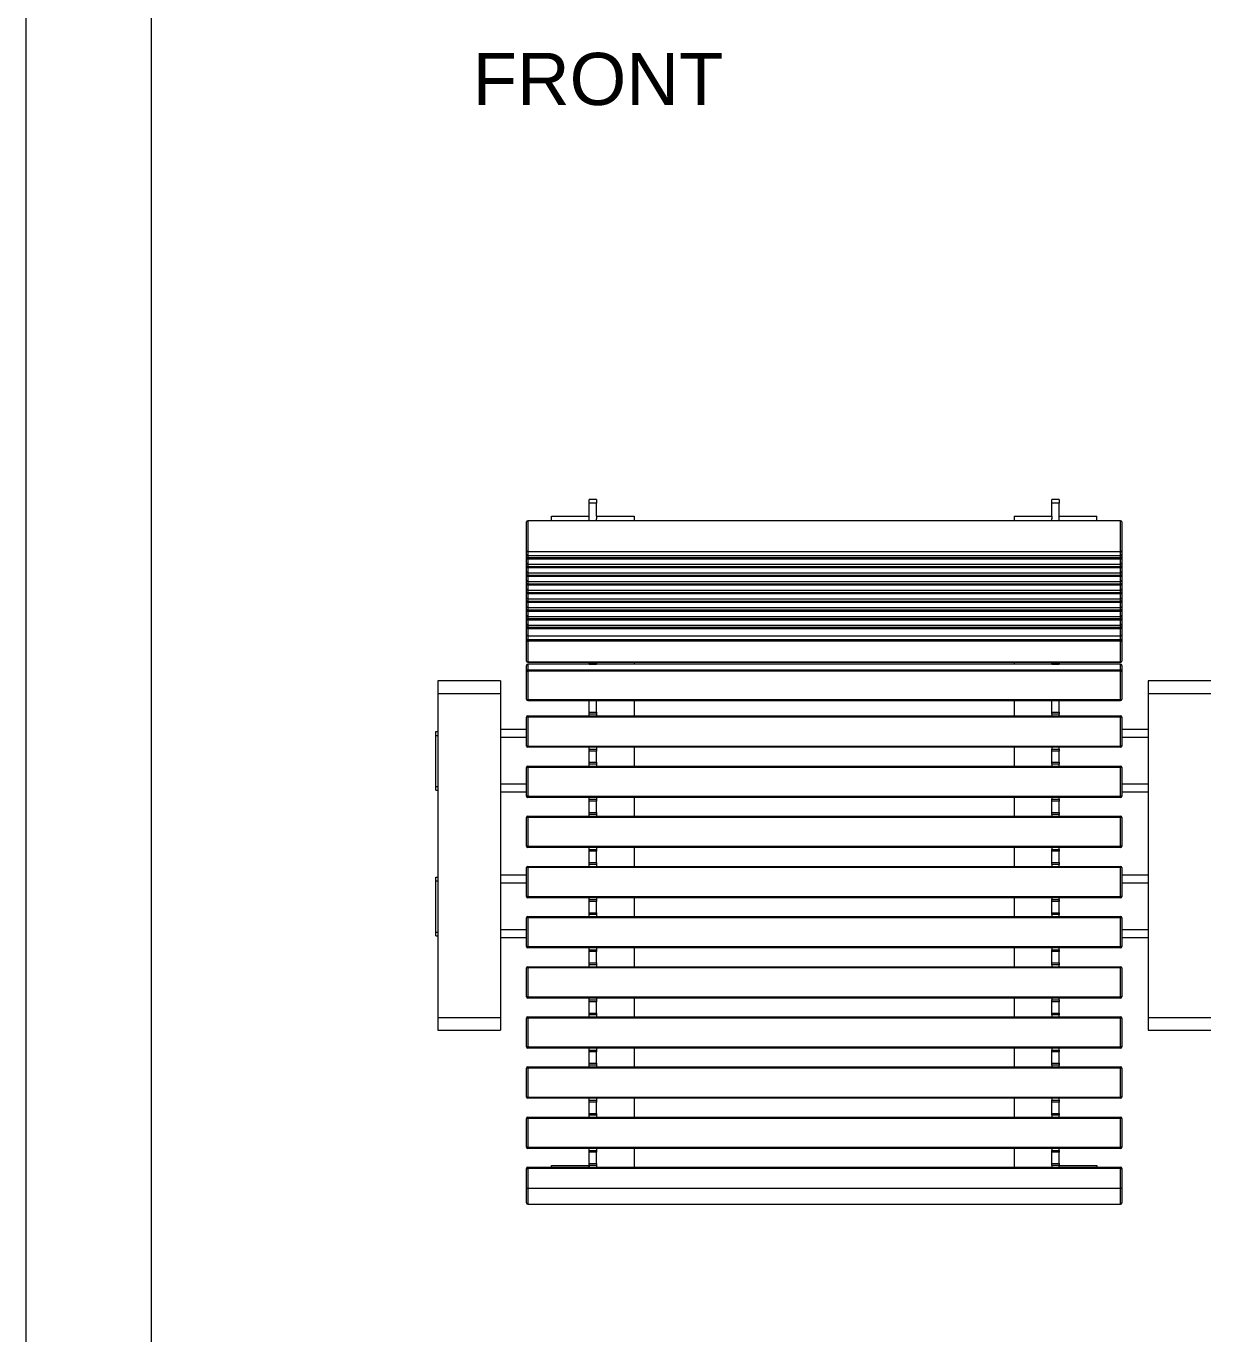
# Model space of a CAD drawing. Header units: millimetres. Extents: x 2717 to 8657, y -3129 to 1071.
# Drawn here: x 2717 to 3662, y -997 to 46 of the extents above; entities that cross this region are included whole.
import ezdxf

# ---------------------------------------------------------------- set-up
doc = ezdxf.new("R2010")
doc.units = ezdxf.units.MM
doc.layers.add('tabelka', color=155, linetype='Continuous')
doc.layers.add('WYMIAR', color=96, linetype='Continuous')

# ---------------------------------------------------------------- blocks, each defined once
blk = doc.blocks.new('rzut')
at = {"color": 7, "linetype": 'Continuous', "lineweight": 15}
for p, q in [((-4852.8, 739.6), (-4858.8, 739.6)), ((-4858.8, 736.6), (-4858.8, 739.6)), ((-4852.8, 736.6), (-4858.8, 736.6)), ((-4858.8, 726.3), (-4858.8, 736.6)), ((-4852.8, 739.6), (-4852.8, 736.6)), ((-4852.8, 726.3), (-4852.8, 736.6)), ((-4483.8, 739.6), (-4489.8, 739.6)), ((-4489.8, 736.6), (-4489.8, 739.6)), ((-4483.8, 736.6), (-4489.8, 736.6)), ((-4489.8, 726.3), (-4489.8, 736.6)), ((-4483.8, 739.6), (-4483.8, 736.6)), ((-4483.8, 726.3), (-4483.8, 736.6)), ((-4908.8, 698.7), (-4908.8, 721.6)), ((-4434.8, 722.6), (-4907.8, 722.6)), ((-4907.8, 722.6), (-4907.8, 697.7)), ((-4888.8, 722.6), (-4888.8, 726.3)), ((-4888.8, 726.3), (-4858.8, 726.3)), ((-4858.8, 722.6), (-4858.8, 726.3)), ((-4852.8, 726.3), (-4822.8, 726.3)), ((-4852.8, 726.3), (-4852.8, 724.2)), ((-4852.8, 722.6), (-4852.8, 724.2)), ((-4822.8, 726.3), (-4822.8, 722.6)), ((-4519.8, 726.3), (-4489.8, 726.3)), ((-4519.8, 726.3), (-4519.8, 722.6)), ((-4489.8, 726.3), (-4489.8, 724.2)), ((-4489.8, 722.6), (-4489.8, 724.2)), ((-4483.8, 724.2), (-4483.8, 726.3)), ((-4483.8, 726.3), (-4453.8, 726.3)), ((-4483.8, 722.6), (-4483.8, 724.2)), ((-4453.8, 722.6), (-4453.8, 726.3)), ((-4434.8, 697.7), (-4434.8, 722.6)), ((-4433.8, 721.6), (-4433.8, 698.7)), ((-4908.8, 695.9), (-4908.8, 698.7)), ((-4908.8, 693), (-4908.8, 695.9)), ((-4908.8, 689), (-4908.8, 693)), ((-4908.8, 686), (-4908.8, 689)), ((-4434.8, 697.7), (-4907.8, 697.7)), ((-4907.8, 697.7), (-4907.8, 695)), ((-4907.8, 695), (-4434.8, 695)), ((-4907.8, 695), (-4907.8, 694.9)), ((-4907.8, 694.9), (-4434.8, 694.9)), ((-4907.8, 694.9), (-4907.8, 693.2)), ((-4907.8, 693.2), (-4907.8, 692)), ((-4907.8, 693.2), (-4434.8, 693.2)), ((-4434.8, 692), (-4907.8, 692)), ((-4907.8, 692), (-4907.8, 688)), ((-4434.8, 695), (-4434.8, 697.7)), ((-4434.8, 694.9), (-4434.8, 695)), ((-4434.8, 693.2), (-4434.8, 694.9)), ((-4434.8, 692), (-4434.8, 693.2)), ((-4434.8, 688), (-4434.8, 692)), ((-4433.8, 698.7), (-4433.8, 695.9)), ((-4433.8, 695.9), (-4433.8, 693)), ((-4433.8, 693), (-4433.8, 689)), ((-4433.8, 689), (-4433.8, 686)), ((-4908.8, 682.1), (-4908.8, 686)), ((-4908.8, 679.1), (-4908.8, 682.1)), ((-4908.8, 675.1), (-4908.8, 679.1)), ((-4907.8, 688), (-4434.8, 688)), ((-4907.8, 688), (-4434.8, 688)), ((-4907.8, 688), (-4907.8, 688)), ((-4907.8, 688), (-4907.8, 686.2)), ((-4907.8, 686.2), (-4907.8, 685.1)), ((-4907.8, 686.2), (-4434.8, 686.2)), ((-4434.8, 685.1), (-4907.8, 685.1)), ((-4907.8, 685.1), (-4907.8, 681.1)), ((-4907.8, 681.1), (-4434.8, 681.1)), ((-4907.8, 681.1), (-4434.8, 681.1)), ((-4907.8, 681.1), (-4907.8, 679.3)), ((-4907.8, 681.1), (-4907.8, 681.1)), ((-4907.8, 679.3), (-4907.8, 678.1)), ((-4907.8, 679.3), (-4434.8, 679.3)), ((-4434.8, 678.1), (-4907.8, 678.1)), ((-4907.8, 678.1), (-4907.8, 674.1)), ((-4434.8, 688), (-4434.8, 688)), ((-4434.8, 686.2), (-4434.8, 688)), ((-4434.8, 685.1), (-4434.8, 686.2)), ((-4434.8, 681.1), (-4434.8, 685.1)), ((-4434.8, 679.3), (-4434.8, 681.1)), ((-4434.8, 681.1), (-4434.8, 681.1)), ((-4434.8, 678.1), (-4434.8, 679.3)), ((-4434.8, 674.1), (-4434.8, 678.1)), ((-4433.8, 686), (-4433.8, 682.1)), ((-4433.8, 682.1), (-4433.8, 679.1)), ((-4433.8, 679.1), (-4433.8, 675.1)), ((-4908.8, 672.2), (-4908.8, 675.1)), ((-4908.8, 668.2), (-4908.8, 672.2)), ((-4908.8, 665.2), (-4908.8, 668.2)), ((-4907.8, 674.1), (-4434.8, 674.1)), ((-4907.8, 674.1), (-4434.8, 674.1)), ((-4907.8, 674.1), (-4907.8, 672.3)), ((-4907.8, 674.1), (-4907.8, 674.1)), ((-4907.8, 672.3), (-4907.8, 671.2)), ((-4907.8, 672.3), (-4434.8, 672.3)), ((-4434.8, 671.2), (-4907.8, 671.2)), ((-4907.8, 671.2), (-4907.8, 667.2)), ((-4434.8, 672.3), (-4434.8, 674.1)), ((-4434.8, 674.1), (-4434.8, 674.1)), ((-4434.8, 671.2), (-4434.8, 672.3)), ((-4434.8, 667.2), (-4434.8, 671.2)), ((-4433.8, 675.1), (-4433.8, 672.2)), ((-4433.8, 672.2), (-4433.8, 668.2)), ((-4433.8, 668.2), (-4433.8, 665.2)), ((-4908.8, 661.2), (-4908.8, 665.2)), ((-4908.8, 658.3), (-4908.8, 661.2)), ((-4908.8, 654.3), (-4908.8, 658.3)), ((-4907.8, 667.2), (-4434.8, 667.2)), ((-4907.8, 667.2), (-4434.8, 667.2)), ((-4907.8, 667.2), (-4907.8, 667.2)), ((-4907.8, 667.2), (-4907.8, 665.4)), ((-4907.8, 665.4), (-4907.8, 664.2)), ((-4907.8, 665.4), (-4434.8, 665.4)), ((-4434.8, 664.2), (-4907.8, 664.2)), ((-4907.8, 664.2), (-4907.8, 660.2)), ((-4907.8, 660.2), (-4434.8, 660.2)), ((-4907.8, 660.2), (-4434.8, 660.2)), ((-4907.8, 660.2), (-4907.8, 660.2)), ((-4907.8, 660.2), (-4907.8, 658.4)), ((-4907.8, 658.4), (-4907.8, 657.3)), ((-4907.8, 658.4), (-4434.8, 658.4)), ((-4434.8, 657.3), (-4907.8, 657.3)), ((-4907.8, 657.3), (-4907.8, 653.3)), ((-4434.8, 667.2), (-4434.8, 667.2)), ((-4434.8, 665.4), (-4434.8, 667.2)), ((-4434.8, 664.2), (-4434.8, 665.4)), ((-4434.8, 660.2), (-4434.8, 664.2)), ((-4434.8, 660.2), (-4434.8, 660.2)), ((-4434.8, 658.4), (-4434.8, 660.2)), ((-4434.8, 657.3), (-4434.8, 658.4)), ((-4434.8, 653.3), (-4434.8, 657.3)), ((-4433.8, 665.2), (-4433.8, 661.2)), ((-4433.8, 661.2), (-4433.8, 658.3)), ((-4433.8, 658.3), (-4433.8, 654.3)), ((-4908.8, 651.3), (-4908.8, 654.3)), ((-4908.8, 647.3), (-4908.8, 651.3)), ((-4908.8, 644.4), (-4908.8, 647.3)), ((-4907.8, 653.3), (-4434.8, 653.3)), ((-4907.8, 653.3), (-4434.8, 653.3)), ((-4907.8, 653.3), (-4907.8, 651.5)), ((-4907.8, 653.3), (-4907.8, 653.3)), ((-4907.8, 651.5), (-4907.8, 650.3)), ((-4907.8, 651.5), (-4434.8, 651.5)), ((-4434.8, 650.3), (-4907.8, 650.3)), ((-4907.8, 650.3), (-4907.8, 646.3)), ((-4434.8, 651.5), (-4434.8, 653.3)), ((-4434.8, 653.3), (-4434.8, 653.3)), ((-4434.8, 650.3), (-4434.8, 651.5)), ((-4434.8, 646.3), (-4434.8, 650.3)), ((-4433.8, 654.3), (-4433.8, 651.3)), ((-4433.8, 651.3), (-4433.8, 647.3)), ((-4433.8, 647.3), (-4433.8, 644.4)), ((-4908.8, 640.4), (-4908.8, 644.4)), ((-4908.8, 637.5), (-4908.8, 640.4)), ((-4908.8, 631.7), (-4908.8, 637.5)), ((-4907.8, 646.3), (-4434.8, 646.3)), ((-4907.8, 646.3), (-4434.8, 646.3)), ((-4907.8, 646.3), (-4907.8, 644.5)), ((-4907.8, 646.3), (-4907.8, 646.3)), ((-4907.8, 644.5), (-4907.8, 643.4)), ((-4907.8, 644.5), (-4434.8, 644.5)), ((-4434.8, 643.4), (-4907.8, 643.4)), ((-4907.8, 643.4), (-4907.8, 639.4)), ((-4907.8, 639.4), (-4434.8, 639.4)), ((-4907.8, 639.4), (-4434.8, 639.4)), ((-4907.8, 639.4), (-4907.8, 639.4)), ((-4907.8, 639.4), (-4907.8, 637.8)), ((-4907.8, 637.8), (-4907.8, 636.5)), ((-4907.8, 637.8), (-4434.8, 637.8)), ((-4434.8, 636.5), (-4907.8, 636.5)), ((-4907.8, 636.5), (-4907.8, 630.8)), ((-4434.8, 644.5), (-4434.8, 646.3)), ((-4434.8, 646.3), (-4434.8, 646.3)), ((-4434.8, 643.4), (-4434.8, 644.5)), ((-4434.8, 639.4), (-4434.8, 643.4)), ((-4434.8, 639.4), (-4434.8, 639.4)), ((-4434.8, 637.8), (-4434.8, 639.4)), ((-4434.8, 636.5), (-4434.8, 637.8)), ((-4434.8, 630.8), (-4434.8, 636.5)), ((-4433.8, 644.4), (-4433.8, 640.4)), ((-4433.8, 640.4), (-4433.8, 637.5)), ((-4433.8, 637.5), (-4433.8, 631.7)), ((-4908.8, 627.2), (-4908.8, 631.7)), ((-4908.8, 610.7), (-4908.8, 627.2)), ((-4907.8, 630.8), (-4434.8, 630.8)), ((-4907.8, 630.7), (-4907.8, 630.8)), ((-4907.8, 630.7), (-4434.8, 630.7)), ((-4907.8, 630.7), (-4907.8, 627.9)), ((-4907.8, 626.5), (-4907.8, 627.9)), ((-4907.8, 627.9), (-4434.8, 627.9)), ((-4434.8, 626.5), (-4907.8, 626.5)), ((-4907.8, 626.5), (-4907.8, 610)), ((-4434.8, 630.8), (-4434.8, 630.7)), ((-4434.8, 627.9), (-4434.8, 630.7)), ((-4434.8, 627.9), (-4434.8, 626.5)), ((-4434.8, 610), (-4434.8, 626.5)), ((-4433.8, 631.7), (-4433.8, 627.2)), ((-4433.8, 627.2), (-4433.8, 610.7)), ((-4908.8, 602.8), (-4908.8, 607.2)), ((-4907.8, 610), (-4434.8, 610)), ((-4907.8, 610), (-4907.8, 609.7)), ((-4907.8, 609.7), (-4434.8, 609.7)), ((-4858.8, 608.2), (-4907.8, 608.2)), ((-4907.8, 608.2), (-4907.8, 603.7)), ((-4858.8, 608.2), (-4907.8, 608.2)), ((-4907.8, 608.2), (-4907.8, 608.2)), ((-4858.8, 609), (-4858.8, 609.7)), ((-4858.8, 609), (-4852.8, 609)), ((-4858.8, 608.1), (-4858.8, 609)), ((-4858.8, 608.1), (-4852.8, 608.1)), ((-4852.8, 609), (-4852.8, 609.7)), ((-4852.8, 609), (-4852.8, 608.1)), ((-4489.8, 608.2), (-4852.8, 608.2)), ((-4489.8, 608.2), (-4852.8, 608.2)), ((-4822.8, 609.7), (-4822.8, 608.2)), ((-4519.8, 609.7), (-4519.8, 608.2)), ((-4489.8, 609), (-4489.8, 609.7)), ((-4489.8, 609), (-4483.8, 609)), ((-4489.8, 608.1), (-4489.8, 609)), ((-4489.8, 608.1), (-4483.8, 608.1)), ((-4483.8, 609), (-4483.8, 609.7)), ((-4483.8, 609), (-4483.8, 608.1)), ((-4434.8, 608.2), (-4483.8, 608.2)), ((-4434.8, 608.2), (-4483.8, 608.2)), ((-4434.8, 609.7), (-4434.8, 610)), ((-4434.8, 603.7), (-4434.8, 608.2)), ((-4434.8, 608.2), (-4434.8, 608.2)), ((-4433.8, 607.2), (-4433.8, 602.8)), ((-4929.6, 594.8), (-4979.6, 594.8)), ((-4979.6, 594.8), (-4979.6, 584.8)), ((-4929.6, 594.8), (-4929.6, 584.8)), ((-4908.8, 580.2), (-4908.8, 602.8)), ((-4907.8, 602.6), (-4907.8, 603.7)), ((-4907.8, 603.7), (-4434.8, 603.7)), ((-4434.8, 602.6), (-4907.8, 602.6)), ((-4907.8, 602.6), (-4907.8, 580)), ((-4434.8, 603.7), (-4434.8, 602.6)), ((-4434.8, 580), (-4434.8, 602.6)), ((-4433.8, 602.8), (-4433.8, 580.2)), ((-4362.9, 594.8), (-4412.9, 594.8)), ((-4412.9, 594.8), (-4412.9, 584.8)), ((-4979.6, 584.8), (-4979.6, 326.3)), ((-4979.6, 584.8), (-4929.6, 584.8)), ((-4929.6, 584.8), (-4929.6, 326.3)), ((-4412.9, 584.8), (-4412.9, 326.3)), ((-4412.9, 584.8), (-4362.9, 584.8)), ((-4907.8, 580), (-4434.8, 580)), ((-4907.8, 580), (-4907.8, 579.2)), ((-4907.8, 579.2), (-4434.8, 579.2)), ((-4852.8, 579.2), (-4858.8, 579.2)), ((-4858.8, 569.9), (-4858.8, 579.2)), ((-4852.8, 569.9), (-4852.8, 579.2)), ((-4822.8, 579.2), (-4822.8, 566.9)), ((-4519.8, 579.2), (-4519.8, 566.9)), ((-4483.8, 579.2), (-4489.8, 579.2)), ((-4489.8, 569.9), (-4489.8, 579.2)), ((-4483.8, 569.9), (-4483.8, 579.2)), ((-4434.8, 579.2), (-4434.8, 580)), ((-4908.8, 542.9), (-4908.8, 565.9)), ((-4907.8, 565.9), (-4908.8, 565.9)), ((-4907.8, 565.9), (-4907.8, 566.9)), ((-4907.8, 566.9), (-4434.8, 566.9)), ((-4907.8, 565.9), (-4907.8, 542.9)), ((-4434.8, 565.9), (-4907.8, 565.9)), ((-4858.8, 569.9), (-4852.8, 569.9)), ((-4858.8, 568.4), (-4858.8, 569.9)), ((-4852.8, 568.4), (-4858.8, 568.4)), ((-4858.8, 566.9), (-4858.8, 568.4)), ((-4852.8, 569.9), (-4852.8, 568.4)), ((-4852.8, 568.4), (-4852.8, 566.9)), ((-4489.8, 569.9), (-4483.8, 569.9)), ((-4489.8, 568.4), (-4489.8, 569.9)), ((-4489.8, 568.4), (-4489.8, 566.9)), ((-4483.8, 568.4), (-4489.8, 568.4)), ((-4483.8, 569.9), (-4483.8, 568.4)), ((-4483.8, 566.9), (-4483.8, 568.4)), ((-4434.8, 566.9), (-4434.8, 565.9)), ((-4434.8, 542.9), (-4434.8, 565.9)), ((-4433.8, 565.9), (-4434.8, 565.9)), ((-4433.8, 565.9), (-4433.8, 542.9)), ((-4981.1, 554.4), (-4979.6, 554.4)), ((-4981.1, 551.4), (-4981.1, 554.4)), ((-4908.8, 556), (-4929.6, 556)), ((-4412.9, 556), (-4433.8, 556)), ((-4981.1, 510.6), (-4981.1, 551.4)), ((-4981.1, 551.4), (-4979.6, 551.4)), ((-4908.8, 549.6), (-4929.6, 549.6)), ((-4907.8, 542.9), (-4908.8, 542.9)), ((-4907.8, 542.9), (-4907.8, 541.9)), ((-4907.8, 542.9), (-4434.8, 542.9)), ((-4434.8, 541.9), (-4434.8, 542.9)), ((-4433.8, 542.9), (-4434.8, 542.9)), ((-4412.9, 549.6), (-4433.8, 549.6)), ((-4434.8, 541.9), (-4907.8, 541.9)), ((-4858.8, 540.4), (-4858.8, 541.9)), ((-4858.8, 540.4), (-4852.8, 540.4)), ((-4858.8, 538.9), (-4858.8, 540.4)), ((-4852.8, 538.9), (-4858.8, 538.9)), ((-4858.8, 529.9), (-4858.8, 538.9)), ((-4852.8, 541.9), (-4852.8, 540.4)), ((-4852.8, 540.4), (-4852.8, 538.9)), ((-4852.8, 529.9), (-4852.8, 538.9)), ((-4822.8, 541.9), (-4822.8, 526.9)), ((-4519.8, 541.9), (-4519.8, 526.9)), ((-4489.8, 541.9), (-4489.8, 540.4)), ((-4489.8, 540.4), (-4483.8, 540.4)), ((-4489.8, 538.9), (-4489.8, 540.4)), ((-4483.8, 538.9), (-4489.8, 538.9)), ((-4489.8, 529.9), (-4489.8, 538.9)), ((-4483.8, 540.4), (-4483.8, 541.9)), ((-4483.8, 540.4), (-4483.8, 538.9)), ((-4483.8, 529.9), (-4483.8, 538.9)), ((-4908.8, 502.9), (-4908.8, 525.9)), ((-4907.8, 525.9), (-4908.8, 525.9)), ((-4907.8, 525.9), (-4907.8, 526.9)), ((-4907.8, 526.9), (-4434.8, 526.9)), ((-4907.8, 525.9), (-4907.8, 502.9)), ((-4434.8, 525.9), (-4907.8, 525.9)), ((-4858.8, 529.9), (-4852.8, 529.9)), ((-4858.8, 528.4), (-4858.8, 529.9)), ((-4852.8, 528.4), (-4858.8, 528.4)), ((-4858.8, 526.9), (-4858.8, 528.4)), ((-4852.8, 529.9), (-4852.8, 528.4)), ((-4852.8, 528.4), (-4852.8, 526.9)), ((-4489.8, 529.9), (-4483.8, 529.9)), ((-4489.8, 528.4), (-4489.8, 529.9)), ((-4489.8, 528.4), (-4489.8, 526.9)), ((-4483.8, 528.4), (-4489.8, 528.4)), ((-4483.8, 529.9), (-4483.8, 528.4)), ((-4483.8, 526.9), (-4483.8, 528.4)), ((-4434.8, 526.9), (-4434.8, 525.9)), ((-4434.8, 502.9), (-4434.8, 525.9)), ((-4433.8, 525.9), (-4434.8, 525.9)), ((-4433.8, 525.9), (-4433.8, 502.9)), ((-4908.8, 512.4), (-4929.6, 512.4)), ((-4412.9, 512.4), (-4433.8, 512.4)), ((-4981.1, 510.6), (-4979.6, 510.6)), ((-4981.1, 507.6), (-4981.1, 510.6)), ((-4981.1, 507.6), (-4979.6, 507.6)), ((-4908.8, 506), (-4929.6, 506)), ((-4907.8, 502.9), (-4908.8, 502.9)), ((-4907.8, 502.9), (-4907.8, 501.9)), ((-4907.8, 502.9), (-4434.8, 502.9)), ((-4434.8, 501.9), (-4907.8, 501.9)), ((-4858.8, 500.4), (-4858.8, 501.9)), ((-4852.8, 501.9), (-4852.8, 500.4)), ((-4822.8, 501.9), (-4822.8, 486.9)), ((-4519.8, 501.9), (-4519.8, 486.9)), ((-4489.8, 501.9), (-4489.8, 500.4)), ((-4483.8, 500.4), (-4483.8, 501.9)), ((-4434.8, 501.9), (-4434.8, 502.9)), ((-4433.8, 502.9), (-4434.8, 502.9)), ((-4412.9, 506), (-4433.8, 506)), ((-4858.8, 500.4), (-4852.8, 500.4)), ((-4858.8, 498.9), (-4858.8, 500.4)), ((-4852.8, 498.9), (-4858.8, 498.9)), ((-4858.8, 489.9), (-4858.8, 498.9)), ((-4852.8, 500.4), (-4852.8, 498.9)), ((-4852.8, 489.9), (-4852.8, 498.9)), ((-4489.8, 500.4), (-4483.8, 500.4)), ((-4489.8, 498.9), (-4489.8, 500.4)), ((-4483.8, 498.9), (-4489.8, 498.9)), ((-4489.8, 489.9), (-4489.8, 498.9)), ((-4483.8, 500.4), (-4483.8, 498.9)), ((-4483.8, 489.9), (-4483.8, 498.9)), ((-4908.8, 462.9), (-4908.8, 485.9)), ((-4907.8, 485.9), (-4908.8, 485.9)), ((-4907.8, 485.9), (-4907.8, 486.9)), ((-4907.8, 486.9), (-4434.8, 486.9)), ((-4907.8, 485.9), (-4907.8, 462.9)), ((-4434.8, 485.9), (-4907.8, 485.9)), ((-4858.8, 489.9), (-4852.8, 489.9)), ((-4858.8, 488.4), (-4858.8, 489.9)), ((-4852.8, 488.4), (-4858.8, 488.4)), ((-4858.8, 486.9), (-4858.8, 488.4)), ((-4852.8, 489.9), (-4852.8, 488.4)), ((-4852.8, 488.4), (-4852.8, 486.9)), ((-4489.8, 489.9), (-4483.8, 489.9)), ((-4489.8, 488.4), (-4489.8, 489.9)), ((-4489.8, 488.4), (-4489.8, 486.9)), ((-4483.8, 488.4), (-4489.8, 488.4)), ((-4483.8, 489.9), (-4483.8, 488.4)), ((-4483.8, 486.9), (-4483.8, 488.4)), ((-4434.8, 486.9), (-4434.8, 485.9)), ((-4434.8, 462.9), (-4434.8, 485.9)), ((-4433.8, 485.9), (-4434.8, 485.9)), ((-4433.8, 485.9), (-4433.8, 462.9)), ((-4907.8, 462.9), (-4908.8, 462.9)), ((-4907.8, 462.9), (-4907.8, 461.9)), ((-4907.8, 462.9), (-4434.8, 462.9)), ((-4434.8, 461.9), (-4907.8, 461.9)), ((-4858.8, 460.4), (-4858.8, 461.9)), ((-4858.8, 460.4), (-4852.8, 460.4)), ((-4858.8, 458.9), (-4858.8, 460.4)), ((-4852.8, 461.9), (-4852.8, 460.4)), ((-4852.8, 460.4), (-4852.8, 458.9)), ((-4822.8, 461.9), (-4822.8, 446.9)), ((-4519.8, 461.9), (-4519.8, 446.9)), ((-4489.8, 461.9), (-4489.8, 460.4)), ((-4489.8, 460.4), (-4483.8, 460.4)), ((-4489.8, 458.9), (-4489.8, 460.4)), ((-4483.8, 460.4), (-4483.8, 461.9)), ((-4483.8, 460.4), (-4483.8, 458.9)), ((-4434.8, 461.9), (-4434.8, 462.9)), ((-4433.8, 462.9), (-4434.8, 462.9)), ((-4852.8, 458.9), (-4858.8, 458.9)), ((-4858.8, 449.9), (-4858.8, 458.9)), ((-4858.8, 449.9), (-4852.8, 449.9)), ((-4858.8, 448.4), (-4858.8, 449.9)), ((-4852.8, 449.9), (-4852.8, 458.9)), ((-4852.8, 449.9), (-4852.8, 448.4)), ((-4483.8, 458.9), (-4489.8, 458.9)), ((-4489.8, 449.9), (-4489.8, 458.9)), ((-4489.8, 449.9), (-4483.8, 449.9)), ((-4489.8, 448.4), (-4489.8, 449.9)), ((-4483.8, 449.9), (-4483.8, 458.9)), ((-4483.8, 449.9), (-4483.8, 448.4)), ((-4981.1, 435.3), (-4981.1, 438.3)), ((-4981.1, 438.3), (-4979.6, 438.3)), ((-4908.8, 439.9), (-4929.6, 439.9)), ((-4908.8, 422.9), (-4908.8, 445.9)), ((-4907.8, 445.9), (-4908.8, 445.9)), ((-4907.8, 445.9), (-4907.8, 446.9)), ((-4907.8, 446.9), (-4434.8, 446.9)), ((-4907.8, 445.9), (-4907.8, 422.9)), ((-4434.8, 445.9), (-4907.8, 445.9)), ((-4852.8, 448.4), (-4858.8, 448.4)), ((-4858.8, 446.9), (-4858.8, 448.4)), ((-4852.8, 448.4), (-4852.8, 446.9)), ((-4489.8, 448.4), (-4489.8, 446.9)), ((-4483.8, 448.4), (-4489.8, 448.4)), ((-4483.8, 446.9), (-4483.8, 448.4)), ((-4434.8, 446.9), (-4434.8, 445.9)), ((-4434.8, 422.9), (-4434.8, 445.9)), ((-4433.8, 445.9), (-4434.8, 445.9)), ((-4433.8, 445.9), (-4433.8, 422.9)), ((-4412.9, 439.9), (-4433.8, 439.9)), ((-4981.1, 394.5), (-4981.1, 435.3)), ((-4981.1, 435.3), (-4979.6, 435.3)), ((-4908.8, 433.5), (-4929.6, 433.5)), ((-4412.9, 433.5), (-4433.8, 433.5)), ((-4907.8, 422.9), (-4908.8, 422.9)), ((-4907.8, 422.9), (-4907.8, 421.9)), ((-4907.8, 422.9), (-4434.8, 422.9)), ((-4434.8, 421.9), (-4907.8, 421.9)), ((-4858.8, 420.4), (-4858.8, 421.9)), ((-4858.8, 420.4), (-4852.8, 420.4)), ((-4858.8, 418.9), (-4858.8, 420.4)), ((-4852.8, 418.9), (-4858.8, 418.9)), ((-4858.8, 409.9), (-4858.8, 418.9)), ((-4852.8, 421.9), (-4852.8, 420.4)), ((-4852.8, 420.4), (-4852.8, 418.9)), ((-4852.8, 409.9), (-4852.8, 418.9)), ((-4822.8, 421.9), (-4822.8, 406.9)), ((-4519.8, 421.9), (-4519.8, 406.9)), ((-4489.8, 421.9), (-4489.8, 420.4)), ((-4489.8, 420.4), (-4483.8, 420.4)), ((-4489.8, 418.9), (-4489.8, 420.4)), ((-4483.8, 418.9), (-4489.8, 418.9)), ((-4489.8, 409.9), (-4489.8, 418.9)), ((-4483.8, 420.4), (-4483.8, 421.9)), ((-4483.8, 420.4), (-4483.8, 418.9)), ((-4483.8, 409.9), (-4483.8, 418.9)), ((-4434.8, 421.9), (-4434.8, 422.9)), ((-4433.8, 422.9), (-4434.8, 422.9)), ((-4907.8, 405.9), (-4907.8, 406.9)), ((-4907.8, 406.9), (-4434.8, 406.9)), ((-4858.8, 409.9), (-4852.8, 409.9)), ((-4858.8, 408.4), (-4858.8, 409.9)), ((-4852.8, 408.4), (-4858.8, 408.4)), ((-4858.8, 406.9), (-4858.8, 408.4)), ((-4852.8, 409.9), (-4852.8, 408.4)), ((-4852.8, 408.4), (-4852.8, 406.9)), ((-4489.8, 409.9), (-4483.8, 409.9)), ((-4489.8, 408.4), (-4489.8, 409.9)), ((-4489.8, 408.4), (-4489.8, 406.9)), ((-4483.8, 408.4), (-4489.8, 408.4)), ((-4483.8, 409.9), (-4483.8, 408.4)), ((-4483.8, 406.9), (-4483.8, 408.4)), ((-4434.8, 406.9), (-4434.8, 405.9)), ((-4908.8, 382.9), (-4908.8, 405.9)), ((-4907.8, 405.9), (-4908.8, 405.9)), ((-4907.8, 405.9), (-4907.8, 382.9)), ((-4434.8, 405.9), (-4907.8, 405.9)), ((-4434.8, 382.9), (-4434.8, 405.9)), ((-4433.8, 405.9), (-4434.8, 405.9)), ((-4433.8, 405.9), (-4433.8, 382.9)), ((-4981.1, 394.5), (-4979.6, 394.5)), ((-4981.1, 391.5), (-4981.1, 394.5)), ((-4981.1, 391.5), (-4979.6, 391.5)), ((-4908.8, 396.3), (-4929.6, 396.3)), ((-4908.8, 389.9), (-4929.6, 389.9)), ((-4412.9, 396.3), (-4433.8, 396.3)), ((-4412.9, 389.9), (-4433.8, 389.9)), ((-4907.8, 382.9), (-4908.8, 382.9)), ((-4907.8, 382.9), (-4907.8, 381.9)), ((-4907.8, 382.9), (-4434.8, 382.9)), ((-4434.8, 381.9), (-4907.8, 381.9)), ((-4858.8, 380.4), (-4858.8, 381.9)), ((-4858.8, 380.4), (-4852.8, 380.4)), ((-4858.8, 378.9), (-4858.8, 380.4)), ((-4852.8, 378.9), (-4858.8, 378.9)), ((-4858.8, 369.9), (-4858.8, 378.9)), ((-4852.8, 381.9), (-4852.8, 380.4)), ((-4852.8, 380.4), (-4852.8, 378.9)), ((-4852.8, 369.9), (-4852.8, 378.9)), ((-4822.8, 381.9), (-4822.8, 366.9)), ((-4519.8, 381.9), (-4519.8, 366.9)), ((-4489.8, 381.9), (-4489.8, 380.4)), ((-4489.8, 380.4), (-4483.8, 380.4)), ((-4489.8, 378.9), (-4489.8, 380.4)), ((-4483.8, 378.9), (-4489.8, 378.9)), ((-4489.8, 369.9), (-4489.8, 378.9)), ((-4483.8, 380.4), (-4483.8, 381.9)), ((-4483.8, 380.4), (-4483.8, 378.9)), ((-4483.8, 369.9), (-4483.8, 378.9)), ((-4434.8, 381.9), (-4434.8, 382.9)), ((-4433.8, 382.9), (-4434.8, 382.9)), ((-4908.8, 342.9), (-4908.8, 365.9)), ((-4907.8, 365.9), (-4908.8, 365.9)), ((-4907.8, 365.9), (-4907.8, 366.9)), ((-4907.8, 366.9), (-4434.8, 366.9)), ((-4907.8, 365.9), (-4907.8, 342.9)), ((-4434.8, 365.9), (-4907.8, 365.9)), ((-4858.8, 369.9), (-4852.8, 369.9)), ((-4858.8, 368.4), (-4858.8, 369.9)), ((-4852.8, 368.4), (-4858.8, 368.4)), ((-4858.8, 366.9), (-4858.8, 368.4)), ((-4852.8, 369.9), (-4852.8, 368.4)), ((-4852.8, 368.4), (-4852.8, 366.9)), ((-4489.8, 369.9), (-4483.8, 369.9)), ((-4489.8, 368.4), (-4489.8, 369.9)), ((-4489.8, 368.4), (-4489.8, 366.9)), ((-4483.8, 368.4), (-4489.8, 368.4)), ((-4483.8, 369.9), (-4483.8, 368.4)), ((-4483.8, 366.9), (-4483.8, 368.4)), ((-4434.8, 366.9), (-4434.8, 365.9)), ((-4434.8, 342.9), (-4434.8, 365.9)), ((-4433.8, 365.9), (-4434.8, 365.9)), ((-4433.8, 365.9), (-4433.8, 342.9)), ((-4907.8, 342.9), (-4908.8, 342.9)), ((-4907.8, 342.9), (-4907.8, 341.9)), ((-4907.8, 342.9), (-4434.8, 342.9)), ((-4434.8, 341.9), (-4907.8, 341.9)), ((-4858.8, 340.4), (-4858.8, 341.9)), ((-4858.8, 340.4), (-4852.8, 340.4)), ((-4858.8, 338.9), (-4858.8, 340.4)), ((-4852.8, 338.9), (-4858.8, 338.9)), ((-4858.8, 329.9), (-4858.8, 338.9)), ((-4852.8, 341.9), (-4852.8, 340.4)), ((-4852.8, 340.4), (-4852.8, 338.9)), ((-4852.8, 329.9), (-4852.8, 338.9)), ((-4822.8, 341.9), (-4822.8, 326.9)), ((-4519.8, 341.9), (-4519.8, 326.9)), ((-4489.8, 341.9), (-4489.8, 340.4)), ((-4489.8, 340.4), (-4483.8, 340.4)), ((-4489.8, 338.9), (-4489.8, 340.4)), ((-4483.8, 338.9), (-4489.8, 338.9)), ((-4489.8, 329.9), (-4489.8, 338.9)), ((-4483.8, 340.4), (-4483.8, 341.9)), ((-4483.8, 340.4), (-4483.8, 338.9)), ((-4483.8, 329.9), (-4483.8, 338.9)), ((-4434.8, 341.9), (-4434.8, 342.9)), ((-4433.8, 342.9), (-4434.8, 342.9)), ((-4979.6, 326.3), (-4979.6, 316.3)), ((-4979.6, 326.3), (-4929.6, 326.3)), ((-4929.6, 326.3), (-4929.6, 316.3)), ((-4908.8, 302.9), (-4908.8, 325.9)), ((-4907.8, 325.9), (-4908.8, 325.9)), ((-4907.8, 325.9), (-4907.8, 326.9)), ((-4907.8, 326.9), (-4434.8, 326.9)), ((-4907.8, 325.9), (-4907.8, 302.9)), ((-4434.8, 325.9), (-4907.8, 325.9)), ((-4858.8, 329.9), (-4852.8, 329.9)), ((-4858.8, 328.4), (-4858.8, 329.9)), ((-4852.8, 328.4), (-4858.8, 328.4)), ((-4858.8, 326.9), (-4858.8, 328.4)), ((-4852.8, 329.9), (-4852.8, 328.4)), ((-4852.8, 328.4), (-4852.8, 326.9)), ((-4489.8, 329.9), (-4483.8, 329.9)), ((-4489.8, 328.4), (-4489.8, 329.9)), ((-4489.8, 328.4), (-4489.8, 326.9)), ((-4483.8, 328.4), (-4489.8, 328.4)), ((-4483.8, 329.9), (-4483.8, 328.4)), ((-4483.8, 326.9), (-4483.8, 328.4)), ((-4434.8, 326.9), (-4434.8, 325.9)), ((-4434.8, 302.9), (-4434.8, 325.9)), ((-4433.8, 325.9), (-4434.8, 325.9)), ((-4433.8, 325.9), (-4433.8, 302.9)), ((-4412.9, 326.3), (-4412.9, 316.3)), ((-4412.9, 326.3), (-4362.9, 326.3)), ((-4979.6, 316.3), (-4929.6, 316.3)), ((-4979.6, 316.3), (-4979.6, 316.2)), ((-4979.6, 316.2), (-4929.6, 316.2)), ((-4929.6, 316.3), (-4929.6, 316.2)), ((-4412.9, 316.3), (-4362.9, 316.3)), ((-4412.9, 316.3), (-4412.9, 316.2)), ((-4412.9, 316.2), (-4362.9, 316.2)), ((-4907.8, 302.9), (-4908.8, 302.9)), ((-4907.8, 302.9), (-4907.8, 301.9)), ((-4907.8, 302.9), (-4434.8, 302.9)), ((-4434.8, 301.9), (-4434.8, 302.9)), ((-4433.8, 302.9), (-4434.8, 302.9)), ((-4434.8, 301.9), (-4907.8, 301.9)), ((-4858.8, 300.4), (-4858.8, 301.9)), ((-4858.8, 300.4), (-4852.8, 300.4)), ((-4858.8, 298.9), (-4858.8, 300.4)), ((-4852.8, 298.9), (-4858.8, 298.9)), ((-4858.8, 289.9), (-4858.8, 298.9)), ((-4852.8, 301.9), (-4852.8, 300.4)), ((-4852.8, 300.4), (-4852.8, 298.9)), ((-4852.8, 289.9), (-4852.8, 298.9)), ((-4822.8, 301.9), (-4822.8, 286.9)), ((-4519.8, 301.9), (-4519.8, 286.9)), ((-4489.8, 301.9), (-4489.8, 300.4)), ((-4489.8, 300.4), (-4483.8, 300.4)), ((-4489.8, 298.9), (-4489.8, 300.4)), ((-4483.8, 298.9), (-4489.8, 298.9)), ((-4489.8, 289.9), (-4489.8, 298.9)), ((-4483.8, 300.4), (-4483.8, 301.9)), ((-4483.8, 300.4), (-4483.8, 298.9)), ((-4483.8, 289.9), (-4483.8, 298.9)), ((-4908.8, 262.9), (-4908.8, 285.9)), ((-4907.8, 285.9), (-4908.8, 285.9)), ((-4907.8, 285.9), (-4907.8, 286.9)), ((-4907.8, 286.9), (-4434.8, 286.9)), ((-4907.8, 285.9), (-4907.8, 262.9)), ((-4434.8, 285.9), (-4907.8, 285.9)), ((-4858.8, 289.9), (-4852.8, 289.9)), ((-4858.8, 288.4), (-4858.8, 289.9)), ((-4852.8, 288.4), (-4858.8, 288.4)), ((-4858.8, 286.9), (-4858.8, 288.4)), ((-4852.8, 289.9), (-4852.8, 288.4)), ((-4852.8, 288.4), (-4852.8, 286.9)), ((-4489.8, 289.9), (-4483.8, 289.9)), ((-4489.8, 288.4), (-4489.8, 289.9)), ((-4489.8, 288.4), (-4489.8, 286.9)), ((-4483.8, 288.4), (-4489.8, 288.4)), ((-4483.8, 289.9), (-4483.8, 288.4)), ((-4483.8, 286.9), (-4483.8, 288.4)), ((-4434.8, 286.9), (-4434.8, 285.9)), ((-4434.8, 262.9), (-4434.8, 285.9)), ((-4433.8, 285.9), (-4434.8, 285.9)), ((-4433.8, 285.9), (-4433.8, 262.9)), ((-4907.8, 262.9), (-4908.8, 262.9)), ((-4907.8, 262.9), (-4907.8, 261.9)), ((-4907.8, 262.9), (-4434.8, 262.9)), ((-4434.8, 261.9), (-4907.8, 261.9)), ((-4858.8, 260.4), (-4858.8, 261.9)), ((-4852.8, 261.9), (-4852.8, 260.4)), ((-4822.8, 261.9), (-4822.8, 246.9)), ((-4519.8, 261.9), (-4519.8, 246.9)), ((-4489.8, 261.9), (-4489.8, 260.4)), ((-4483.8, 260.4), (-4483.8, 261.9)), ((-4434.8, 261.9), (-4434.8, 262.9)), ((-4433.8, 262.9), (-4434.8, 262.9)), ((-4858.8, 260.4), (-4852.8, 260.4)), ((-4858.8, 258.9), (-4858.8, 260.4)), ((-4852.8, 258.9), (-4858.8, 258.9)), ((-4858.8, 249.9), (-4858.8, 258.9)), ((-4852.8, 260.4), (-4852.8, 258.9)), ((-4852.8, 249.9), (-4852.8, 258.9)), ((-4489.8, 260.4), (-4483.8, 260.4)), ((-4489.8, 258.9), (-4489.8, 260.4)), ((-4483.8, 258.9), (-4489.8, 258.9)), ((-4489.8, 249.9), (-4489.8, 258.9)), ((-4483.8, 260.4), (-4483.8, 258.9)), ((-4483.8, 249.9), (-4483.8, 258.9)), ((-4908.8, 222.9), (-4908.8, 245.9)), ((-4907.8, 245.9), (-4908.8, 245.9)), ((-4907.8, 245.9), (-4907.8, 246.9)), ((-4907.8, 246.9), (-4434.8, 246.9)), ((-4907.8, 245.9), (-4907.8, 222.9)), ((-4434.8, 245.9), (-4907.8, 245.9)), ((-4858.8, 249.9), (-4852.8, 249.9)), ((-4858.8, 248.4), (-4858.8, 249.9)), ((-4852.8, 248.4), (-4858.8, 248.4)), ((-4858.8, 246.9), (-4858.8, 248.4)), ((-4852.8, 249.9), (-4852.8, 248.4)), ((-4852.8, 248.4), (-4852.8, 246.9)), ((-4489.8, 249.9), (-4483.8, 249.9)), ((-4489.8, 248.4), (-4489.8, 249.9)), ((-4489.8, 248.4), (-4489.8, 246.9)), ((-4483.8, 248.4), (-4489.8, 248.4)), ((-4483.8, 249.9), (-4483.8, 248.4)), ((-4483.8, 246.9), (-4483.8, 248.4)), ((-4434.8, 246.9), (-4434.8, 245.9)), ((-4434.8, 222.9), (-4434.8, 245.9)), ((-4433.8, 245.9), (-4434.8, 245.9)), ((-4433.8, 245.9), (-4433.8, 222.9)), ((-4907.8, 222.9), (-4908.8, 222.9)), ((-4907.8, 222.9), (-4907.8, 221.9)), ((-4907.8, 222.9), (-4434.8, 222.9)), ((-4434.8, 221.9), (-4907.8, 221.9)), ((-4858.8, 220.4), (-4858.8, 221.9)), ((-4858.8, 220.4), (-4852.8, 220.4)), ((-4858.8, 218.9), (-4858.8, 220.4)), ((-4852.8, 221.9), (-4852.8, 220.4)), ((-4852.8, 220.4), (-4852.8, 218.9)), ((-4822.8, 221.9), (-4822.8, 206.9)), ((-4519.8, 221.9), (-4519.8, 206.9)), ((-4489.8, 221.9), (-4489.8, 220.4)), ((-4489.8, 220.4), (-4483.8, 220.4)), ((-4489.8, 218.9), (-4489.8, 220.4)), ((-4483.8, 220.4), (-4483.8, 221.9)), ((-4483.8, 220.4), (-4483.8, 218.9)), ((-4434.8, 221.9), (-4434.8, 222.9)), ((-4433.8, 222.9), (-4434.8, 222.9)), ((-4852.8, 218.9), (-4858.8, 218.9)), ((-4858.8, 209.9), (-4858.8, 218.9)), ((-4858.8, 209.9), (-4852.8, 209.9)), ((-4858.8, 208.4), (-4858.8, 209.9)), ((-4852.8, 209.9), (-4852.8, 218.9)), ((-4852.8, 209.9), (-4852.8, 208.4)), ((-4483.8, 218.9), (-4489.8, 218.9)), ((-4489.8, 209.9), (-4489.8, 218.9)), ((-4489.8, 209.9), (-4483.8, 209.9)), ((-4489.8, 208.4), (-4489.8, 209.9)), ((-4483.8, 209.9), (-4483.8, 218.9)), ((-4483.8, 209.9), (-4483.8, 208.4)), ((-4908.8, 189.9), (-4908.8, 205.9)), ((-4908.8, 205.9), (-4907.8, 205.9)), ((-4907.8, 206.9), (-4434.8, 206.9)), ((-4907.8, 205.9), (-4907.8, 206.9)), ((-4907.8, 205.9), (-4907.8, 189.9)), ((-4434.8, 205.9), (-4907.8, 205.9)), ((-4888.8, 206.9), (-4888.8, 208.4)), ((-4888.8, 208.4), (-4858.8, 208.4)), ((-4858.8, 208.4), (-4858.8, 206.9)), ((-4852.8, 208.4), (-4858.8, 208.4)), ((-4858.8, 206.9), (-4858.8, 208.4)), ((-4852.8, 208.4), (-4852.8, 206.9)), ((-4489.8, 208.4), (-4489.8, 206.9)), ((-4483.8, 208.4), (-4489.8, 208.4)), ((-4483.8, 206.9), (-4483.8, 208.4)), ((-4483.8, 208.4), (-4453.8, 208.4)), ((-4483.8, 206.9), (-4483.8, 208.4)), ((-4453.8, 208.4), (-4453.8, 206.9)), ((-4434.8, 206.9), (-4434.8, 205.9)), ((-4434.8, 189.9), (-4434.8, 205.9)), ((-4434.8, 205.9), (-4433.8, 205.9)), ((-4433.8, 205.9), (-4433.8, 189.9)), ((-4908.8, 178.4), (-4908.8, 189.9)), ((-4907.8, 189.9), (-4908.8, 189.9)), ((-4434.8, 189.9), (-4907.8, 189.9)), ((-4907.8, 189.9), (-4907.8, 177.4)), ((-4433.8, 189.9), (-4434.8, 189.9)), ((-4434.8, 177.4), (-4434.8, 189.9)), ((-4433.8, 189.9), (-4433.8, 178.4)), ((-4907.8, 177.4), (-4434.8, 177.4))]:
    blk.add_line(p, q, dxfattribs=at)
for centre, radius, start, end in [((-4907.8, 721.6), 1, 90, 180), ((-4434.8, 721.6), 1, 0, 90), ((-4907.8, 698.7), 0.992, 180.4419, 270.4352), ((-4907.8, 695.9), 1, 180, 270), ((-4907.8, 696), 0.992, 180.4419, 270.4352), ((-4908, 691.6), 1.59, 81.2205, 118.4816), ((-4907.8, 693), 0.992, 180.4419, 270.4352), ((-4907.8, 689), 1, 180, 270), ((-4907.8, 689), 0.992, 180.4419, 270.4352), ((-4434.8, 698.7), 0.992, 269.5648, 359.5581), ((-4434.8, 695.9), 1, 270, 0), ((-4434.8, 696), 0.992, 269.5648, 359.5581), ((-4434.5, 691.6), 1.59, 61.5184, 98.7795), ((-4434.8, 693), 0.992, 269.5648, 359.5581), ((-4434.8, 689), 1, 270, 0), ((-4434.8, 689), 0.992, 269.5648, 359.5581), ((-4908, 684.6), 1.59, 81.2205, 118.4816), ((-4907.8, 686.1), 0.992, 180.4419, 270.4352), ((-4907.8, 682.1), 1, 180, 270), ((-4907.8, 682.1), 0.992, 180.4419, 270.4352), ((-4908, 677.7), 1.59, 81.2205, 118.4816), ((-4907.8, 679.1), 0.992, 180.4419, 270.4352), ((-4434.5, 684.6), 1.59, 61.5184, 98.7795), ((-4434.8, 686.1), 0.992, 269.5648, 359.5581), ((-4434.8, 682.1), 1, 270, 0), ((-4434.8, 682.1), 0.992, 269.5648, 359.5581), ((-4434.5, 677.7), 1.59, 61.5184, 98.7795), ((-4434.8, 679.1), 0.992, 269.5648, 359.5581), ((-4907.8, 675.1), 1, 180, 270), ((-4907.8, 675.1), 0.992, 180.4419, 270.4352), ((-4908, 670.8), 1.59, 81.2205, 118.4816), ((-4907.8, 672.2), 0.992, 180.4419, 270.4352), ((-4907.8, 668.2), 1, 180, 270), ((-4907.8, 668.2), 0.992, 180.4419, 270.4352), ((-4434.8, 675.1), 1, 270, 0), ((-4434.8, 675.1), 0.992, 269.5648, 359.5581), ((-4434.5, 670.8), 1.59, 61.5184, 98.7795), ((-4434.8, 672.2), 0.992, 269.5648, 359.5581), ((-4434.8, 668.2), 1, 270, 0), ((-4434.8, 668.2), 0.992, 269.5648, 359.5581), ((-4908, 663.8), 1.59, 81.2205, 118.4816), ((-4907.8, 665.2), 0.992, 180.4419, 270.4352), ((-4907.8, 661.2), 1, 180, 270), ((-4907.8, 661.2), 0.992, 180.4419, 270.4352), ((-4908, 656.9), 1.59, 81.2205, 118.4816), ((-4907.8, 658.3), 0.992, 180.4419, 270.4352), ((-4434.5, 663.8), 1.59, 61.5184, 98.7795), ((-4434.8, 665.2), 0.992, 269.5648, 359.5581), ((-4434.8, 661.2), 1, 270, 0), ((-4434.8, 661.2), 0.992, 269.5648, 359.5581), ((-4434.5, 656.9), 1.59, 61.5184, 98.7795), ((-4434.8, 658.3), 0.992, 269.5648, 359.5581), ((-4907.8, 654.3), 1, 180, 270), ((-4907.8, 654.3), 0.992, 180.4419, 270.4352), ((-4908, 649.9), 1.59, 81.2205, 118.4816), ((-4907.8, 651.3), 0.992, 180.4419, 270.4352), ((-4907.8, 647.3), 1, 180, 270), ((-4907.8, 647.3), 0.992, 180.4419, 270.4352), ((-4434.8, 654.3), 1, 270, 0), ((-4434.8, 654.3), 0.992, 269.5648, 359.5581), ((-4434.5, 649.9), 1.59, 61.5184, 98.7795), ((-4434.8, 651.3), 0.992, 269.5648, 359.5581), ((-4434.8, 647.3), 1, 270, 0), ((-4434.8, 647.3), 0.992, 269.5648, 359.5581), ((-4908, 643), 1.59, 81.2205, 118.4816), ((-4907.8, 644.4), 0.992, 180.4419, 270.4352), ((-4907.8, 640.4), 1, 180, 270), ((-4907.8, 640.4), 0.992, 180.4419, 270.4352), ((-4908, 636.6), 1.21, 78.806, 129.398), ((-4907.8, 637.5), 0.984, 180.9488, 270.9184), ((-4434.5, 643), 1.59, 61.5184, 98.7795), ((-4434.8, 644.4), 0.992, 269.5648, 359.5581), ((-4434.8, 640.4), 1, 270, 0), ((-4434.8, 640.4), 0.992, 269.5648, 359.5581), ((-4434.5, 636.6), 1.21, 50.602, 101.194), ((-4434.8, 637.5), 0.984, 269.0816, 359.0512), ((-4907.8, 631.7), 1, 180, 270), ((-4907.8, 631.7), 0.984, 180.9488, 270.9184), ((-4907.9, 627), 0.895, 82.2509, 169.1936), ((-4907.9, 627.4), 0.89, 192.0635, 278.35), ((-4434.8, 631.7), 1, 270, 0), ((-4434.8, 631.7), 0.984, 269.0816, 359.0512), ((-4434.7, 627), 0.895, 10.8064, 97.7491), ((-4434.6, 627.4), 0.89, 261.65, 347.9365), ((-4907.8, 610.7), 1, 180, 270), ((-4907.9, 610.8), 0.89, 192.0635, 278.35), ((-4907.8, 607.2), 1, 90, 180), ((-4907.8, 607.2), 0.991, 89.4623, 179.452), ((-4434.8, 610.7), 1, 270, 0), ((-4434.6, 610.8), 0.89, 261.65, 347.9365), ((-4434.8, 607.2), 1, 0, 90), ((-4434.8, 607.2), 0.991, 0.548, 90.5377), ((-4907.8, 602.8), 0.991, 89.4623, 179.452), ((-4908, 604), 1.46, 238.6848, 279.4834), ((-4434.8, 602.8), 0.991, 0.548, 90.5377), ((-4434.5, 604), 1.46, 260.5166, 301.3152), ((-4907.8, 580.2), 1, 180, 270), ((-4908, 581.4), 1.46, 238.6848, 279.4834), ((-4434.8, 580.2), 1, 270, 0), ((-4434.5, 581.4), 1.46, 260.5166, 301.3152), ((-4907.8, 565.9), 1, 90, 180), ((-4434.8, 565.9), 1, 0, 90), ((-4907.8, 542.9), 1, 180, 270), ((-4434.8, 542.9), 1, 270, 0), ((-4907.8, 525.9), 1, 90, 180), ((-4434.8, 525.9), 1, 0, 90), ((-4907.8, 502.9), 1, 180, 270), ((-4434.8, 502.9), 1, 270, 0), ((-4907.8, 485.9), 1, 90, 180), ((-4434.8, 485.9), 1, 0, 90), ((-4907.8, 462.9), 1, 180, 270), ((-4434.8, 462.9), 1, 270, 0), ((-4907.8, 445.9), 1, 90, 180), ((-4434.8, 445.9), 1, 360, 90), ((-4907.8, 422.9), 1, 180, 270), ((-4434.8, 422.9), 1, 270, 360), ((-4907.8, 405.9), 1, 90, 180), ((-4434.8, 405.9), 1, 360, 90), ((-4907.8, 382.9), 1, 180, 270), ((-4434.8, 382.9), 1, 270, 0), ((-4907.8, 365.9), 1, 90, 180), ((-4434.8, 365.9), 1, 0, 90), ((-4907.8, 342.9), 1, 180, 270), ((-4434.8, 342.9), 1, 270, 0), ((-4907.8, 325.9), 1, 90, 180), ((-4434.8, 325.9), 1, 0, 90), ((-4907.8, 302.9), 1, 180, 270), ((-4434.8, 302.9), 1, 270, 0), ((-4907.8, 285.9), 1, 90, 180), ((-4434.8, 285.9), 1, 0, 90), ((-4907.8, 262.9), 1, 180, 270), ((-4434.8, 262.9), 1, 270, 0), ((-4907.8, 245.9), 1, 90, 180), ((-4434.8, 245.9), 1, 0, 90), ((-4907.8, 222.9), 1, 180, 270), ((-4434.8, 222.9), 1, 270, 360), ((-4907.8, 205.9), 1, 90, 180), ((-4434.8, 205.9), 1, 0, 90), ((-4907.8, 178.4), 1, 180, 270), ((-4434.8, 178.4), 1, 270, 0)]:
    blk.add_arc(centre, radius, start, end, dxfattribs=at)

msp = doc.modelspace()

# ---------------------------------------------------------------- linework, layer by layer
at = {"layer": 'tabelka', "lineweight": 5}
for points in [[(2717.3, 1070.7), (8657.3, 1070.7), (8657.3, -3129.3), (2717.3, -3129.3)], [(2817.3, 970.7), (8557.3, 970.7), (8557.3, -3029.3), (2817.3, -3029.3)]]:
    msp.add_lwpolyline(points, close=True, dxfattribs=at)

# ---------------------------------------------------------------- block references
msp.add_blockref('rzut', (8025.2, -1071.1))

# ---------------------------------------------------------------- texts
at = {"layer": 'WYMIAR', "insert": (3073.4, 24.7), "char_height": 41.595, "width": 196.525, "attachment_point": 1}
msp.add_mtext('{\\f@Arial Unicode MS|b0|i0|c238|p34;FRONT}', dxfattribs=at)

doc.saveas('drawing.dxf')
